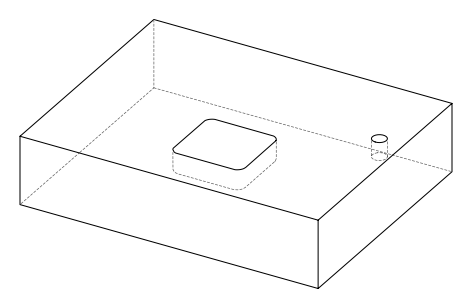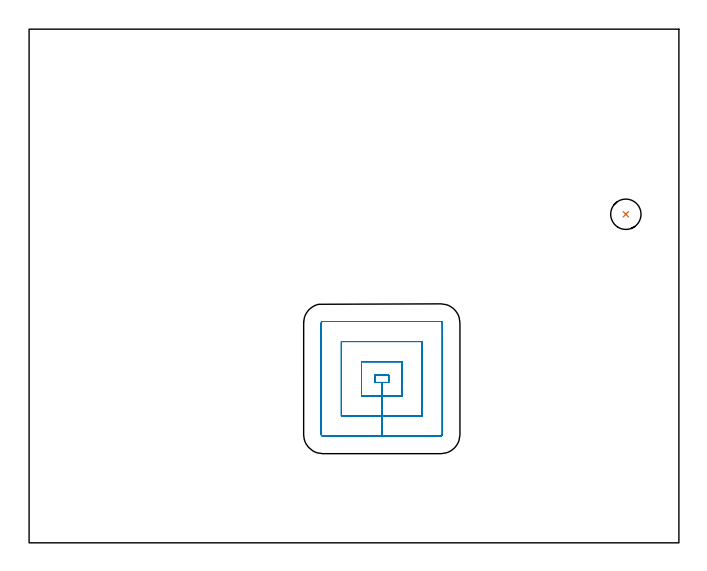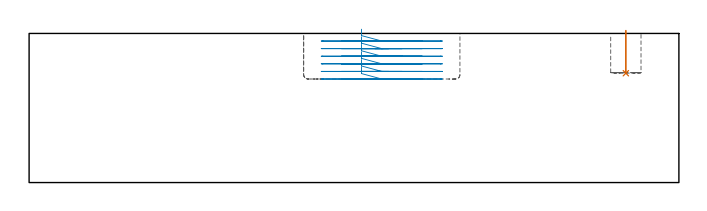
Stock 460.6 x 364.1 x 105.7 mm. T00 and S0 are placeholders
(PLAN: 2 operations, 1 tool changes, 9.9 min)
(1 INDEXABLE_INSERT_DRILL_BLIND_HOLE_FROM_SOLID | STEP1POCKET | NXT0302_014 | 0.12 min | 10129 mm3)
(2 MILL_RECTANGULAR_POCKET | POCKET_RECTANGULAR_STRAIGHT | NXT0201_007 | Follow Part, ap 6.25, ae 75% | 9.76 min | 373992 mm3)
(TOOL NXT0302_014 | Index. Insert Drill 21.5mm [880-D2150L25-03] | D21.5 PA176 FL65 Z2)
(TOOL NXT0201_007 | ENDMILL 25mm [R216.25-25050GCK54P 1620] | D25 R3 FL54 Z5)
(OP 1 INDEXABLE_INSERT_DRILL_BLIND_HOLE_FROM_SOLID)
G17 G21 G94 G90
T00 M6
G54
G17 G0 G90 X423. Y232.9 S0 M3
G43 Z115.7 H1
G94 G81 G98 Z77.5 F250. R107.7
G80
M5
M2
(OP 2 MILL_RECTANGULAR_POCKET)
G17 G21 G94 G90
T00 M6
G54
G17 G0 G90 X235.6 Y121.087 S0 M3
G43 Z115.7 H1
Z108.7
G94 G1 Y104.2 Z104.175 F250.
X250. Z100.317
Y113.7
X254.9 F500.
Y118.9
X245.1
Y113.7
X250.
Y104.2
X264.4
Y128.4
X235.6
Y104.2
X250.
Y89.95
X278.65
Y142.65
X221.35
Y89.95
X250.
Y75.7
X291.8
G3 X292.9 Y76.8 R1.1
G1 Y155.8
G3 X291.8 Y156.9 R1.1
G1 X208.2
G3 X207.1 Y155.8 R1.1
G1 Y76.8
G3 X208.2 Y75.7 R1.1
G1 X250.
X251.
G0 X235.6 Y121.087 Z103.317
G1 Y104.2 Z98.792 F250.
X250. Z94.933
Y113.7
X254.9 F500.
Y118.9
X245.1
Y113.7
X250.
Y104.2
X264.4
Y128.4
X235.6
Y104.2
X250.
Y89.95
X278.65
Y142.65
X221.35
Y89.95
X250.
Y75.7
X291.8
G3 X292.9 Y76.8 R1.1
G1 Y155.8
G3 X291.8 Y156.9 R1.1
G1 X208.2
G3 X207.1 Y155.8 R1.1
G1 Y76.8
G3 X208.2 Y75.7 R1.1
G1 X250.
X251.
G0 X235.6 Y121.087 Z97.933
G1 Y104.2 Z93.408 F250.
X250. Z89.55
Y113.7
X254.9 F500.
Y118.9
X245.1
Y113.7
X250.
Y104.2
X264.4
Y128.4
X235.6
Y104.2
X250.
Y89.95
X278.65
Y142.65
X221.35
Y89.95
X250.
Y75.7
X291.8
G3 X292.9 Y76.8 R1.1
G1 Y155.8
G3 X291.8 Y156.9 R1.1
G1 X208.2
G3 X207.1 Y155.8 R1.1
G1 Y76.8
G3 X208.2 Y75.7 R1.1
G1 X250.
X251.
G0 X235.6 Y121.087 Z92.55
G1 Y104.2 Z88.025 F250.
X250. Z84.167
Y113.7
X254.9 F500.
Y118.9
X245.1
Y113.7
X250.
Y104.2
X264.4
Y128.4
X235.6
Y104.2
X250.
Y89.95
X278.65
Y142.65
X221.35
Y89.95
X250.
Y75.7
X291.8
G3 X292.9 Y76.8 R1.1
G1 Y155.8
G3 X291.8 Y156.9 R1.1
G1 X208.2
G3 X207.1 Y155.8 R1.1
G1 Y76.8
G3 X208.2 Y75.7 R1.1
G1 X250.
X251.
G0 X235.6 Y121.087 Z87.167
G1 Y104.2 Z82.642 F250.
X250. Z78.783
Y113.7
X254.9 F500.
Y118.9
X245.1
Y113.7
X250.
Y104.2
X264.4
Y128.4
X235.6
Y104.2
X250.
Y89.95
X278.65
Y142.65
X221.35
Y89.95
X250.
Y75.7
X291.8
G3 X292.9 Y76.8 R1.1
G1 Y155.8
G3 X291.8 Y156.9 R1.1
G1 X208.2
G3 X207.1 Y155.8 R1.1
G1 Y76.8
G3 X208.2 Y75.7 R1.1
G1 X250.
X251.
G0 X235.6 Y121.087 Z81.783
G1 Y104.2 Z77.258 F250.
X250. Z73.4
Y113.7
X254.9 F500.
Y118.9
X245.1
Y113.7
X250.
Y104.2
X264.4
Y128.4
X235.6
Y104.2
X250.
Y89.95
X278.65
Y142.65
X221.35
Y89.95
X250.
Y75.7
X291.8
G3 X292.9 Y76.8 R1.1
G1 Y155.8
G3 X291.8 Y156.9 R1.1
G1 X208.2
G3 X207.1 Y155.8 R1.1
G1 Y76.8
G3 X208.2 Y75.7 R1.1
G1 X250.
X251.
G0 Z115.7
M5
M2
